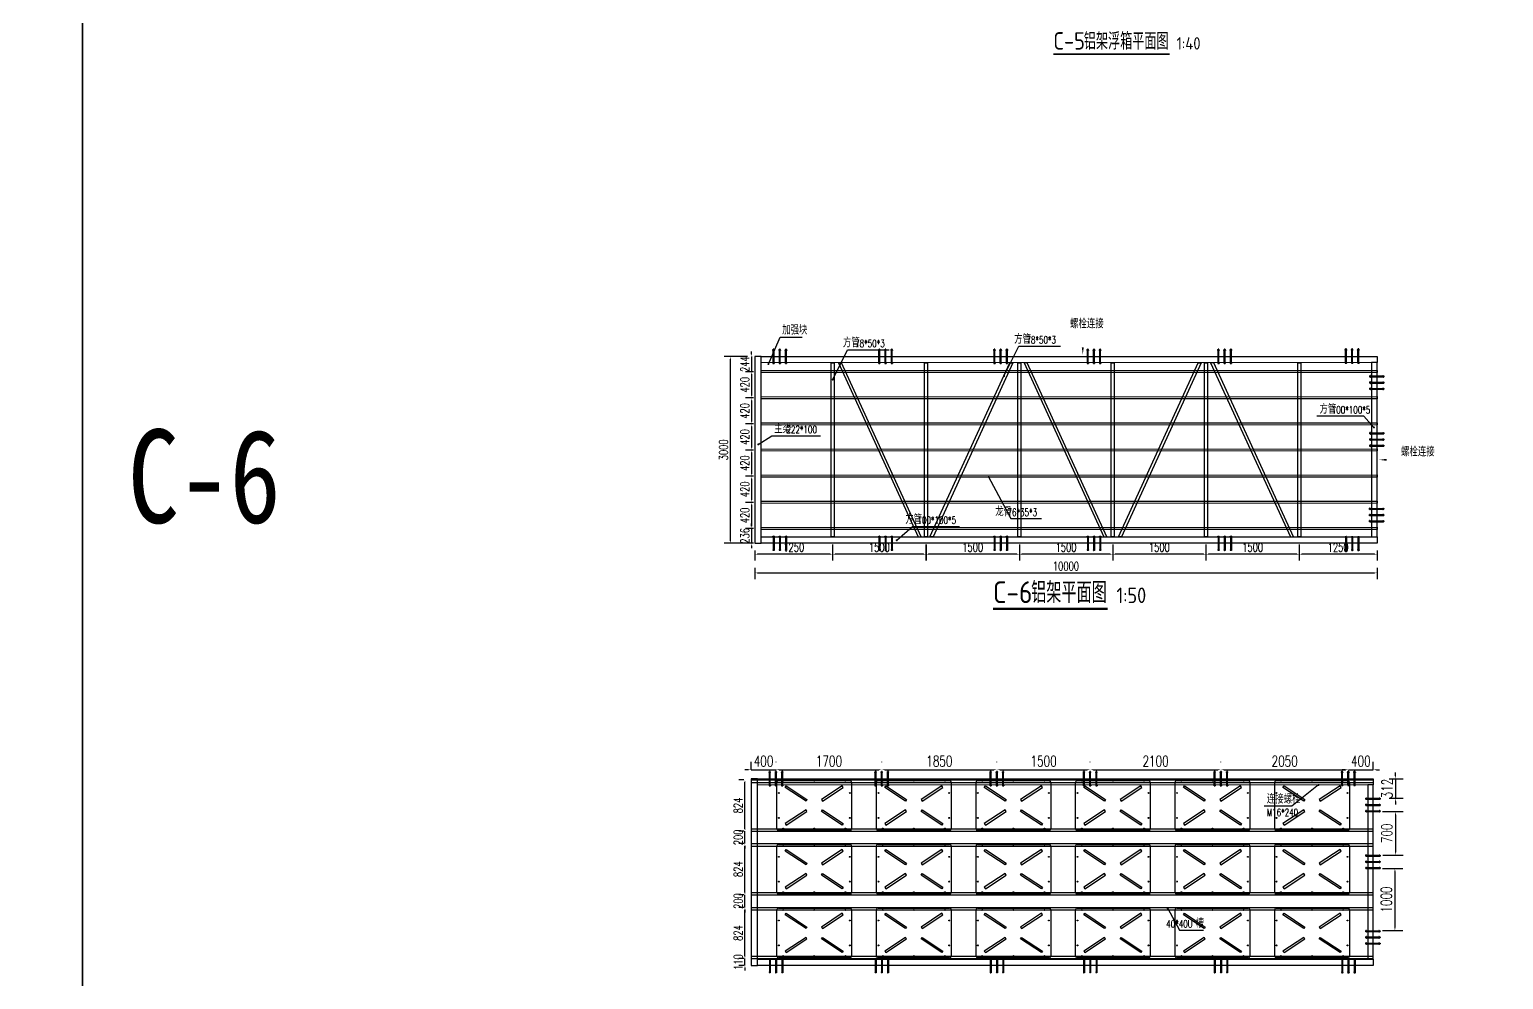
# Model space of a CAD drawing. Extents: x -89702 to 926017, y -610001 to -56924.
# Drawn here: x 23844 to 47535, y -521920 to -506649 of the extents above; entities that cross this region are included whole.
import ezdxf

# ---------------------------------------------------------------- set-up
doc = ezdxf.new("R2010")
doc.units = 0
doc.header["$LTSCALE"] = 10
doc.header["$MEASUREMENT"] = 0
for name, color, linetype in [('BJ02', 2, 'Continuous'), ('DIM_LEAD', 3, 'Continuous'), ('DIM_SYMB', 3, 'Continuous'), ('PUB_TEXT', 7, 'Continuous'), ('W-FLOAT_BOWL浮筒', 253, 'Continuous'), ('W-STEEL_FRAME钢架', 3, 'Continuous'), ('W-STEEL_KEEL钢龙骨', 5, 'Continuous'), ('浮箱U槽', 5, 'Continuous'), ('螺栓孔位', 2, 'Continuous'), ('铝合金', 7, 'Continuous')]:
    doc.layers.add(name, color=color, linetype=linetype)
doc.styles.add('_TCH_DIM', font='SIMPLEX', dxfattribs={"bigfont": 'GBCBIG'})
doc.styles.get("Standard").update_dxf_attribs({"font": 'gbenor.shx', "bigfont": 'gbcbig.shx'})
doc.styles.add('STANDARD_T3', font='simplex.shx', dxfattribs={"width": 0.7, "bigfont": 'gbcbig.shx'})
doc.styles.add('黑体', font='simhei.ttf', dxfattribs={"width": 0.8})
doc.dimstyles.new('W&&40', dxfattribs={"dimtxt": 140, "dimasz": 40, "dimexe": 100, "dimexo": 120, "dimgap": 40, "dimtad": 1, "dimdec": 0, "dimzin": 0, "dimdsep": 46, "dimtxsty": 'STANDARD_T3', "dimcen": 0.09, "dimclrd": 1, "dimclre": 1, "dimclrt": 7, "dimazin": 2, "dimtfac": 1, "dimtdec": 0, "dimtix": 1, "dimtmove": 2, "dimatfit": 3, "dimfxl": 0, "dimtolj": 1, "dimtzin": 0, "dimarcsym": 0})
doc.dimstyles.new('W&&50', dxfattribs={"dimtxt": 175, "dimasz": 50, "dimexe": 125, "dimexo": 150, "dimgap": 50, "dimtad": 1, "dimdec": 0, "dimzin": 0, "dimdsep": 46, "dimtxsty": 'STANDARD_T3', "dimcen": 0.09, "dimclrd": 1, "dimclre": 1, "dimclrt": 7, "dimazin": 2, "dimtfac": 1, "dimtdec": 0, "dimtix": 1, "dimtmove": 2, "dimatfit": 3, "dimfxl": 0, "dimtolj": 1, "dimtzin": 0, "dimarcsym": 0})

# ---------------------------------------------------------------- blocks, each defined once
blk = doc.blocks.new('*U1942')
at = {"layer": 'W-STEEL_KEEL钢龙骨', "color": 4}
blk.add_lwpolyline([(-16, -4900), (-19, 5000), (16, 5000), (19, -4900)], close=True, dxfattribs=at)
blk = doc.blocks.new('*U1943')
at = {"layer": 'W-STEEL_KEEL钢龙骨', "color": 0, "linetype": 'ByBlock', "lineweight": -2, "transparency": 16777216}
for p in [(0, 0), (420, 0), (840, 0), (1260, 0), (1680, 0), (2100, 0), (2520, 0)]:
    blk.add_blockref('*U1942', p, dxfattribs=at)
blk = doc.blocks.new('C-6')
at = {"layer": 'W-STEEL_FRAME钢架', "color": 1}
for points in [[(594890, 20801), (594890, 20851), (597687, 20851), (597687, 20801)], [(594887, 19452), (594887, 19402), (597687, 20685), (597687, 20735)], [(597687, 17971), (597687, 17921), (594887, 19202), (594887, 19252)], [(594890, 19302), (594890, 19352), (597687, 19352), (597687, 19302)], [(594890, 17803), (594890, 17853), (597687, 17853), (597687, 17803)], [(594887, 16453), (594887, 16403), (597687, 17686), (597687, 17736)], [(594890, 16303), (594890, 16353), (597687, 16353), (597687, 16303)], [(597687, 14940), (597687, 14890), (594887, 16172), (594887, 16222)], [(597687, 14702), (597687, 14752), (594887, 13471), (594887, 13421)], [(594890, 14803), (594890, 14853), (597687, 14853), (597687, 14803)], [(594887, 13302), (594887, 13352), (597687, 13352), (597687, 13302)]]:
    blk.add_lwpolyline(points, close=True, dxfattribs=at)
at = {"layer": '铝合金', "color": 2}
blk.add_lwpolyline([(594888, 12177), (594788, 12177), (594788, 22076), (594884, 22076), (594888, 12177)], dxfattribs=at)
for points in [[(594884, 22076), (594884, 21986), (597684, 21986), (597684, 22076)], [(597688, 12177), (597684, 22076), (597788, 22076), (597788, 12177)]]:
    blk.add_lwpolyline(points, close=True, dxfattribs=at)
at = {"layer": '铝合金', "color": 3}
blk.add_lwpolyline([(597788, 12077), (597788, 12177), (594788, 12177), (594788, 12077)], close=True, dxfattribs=at)
at = {"layer": 'W-STEEL_KEEL钢龙骨'}
blk.add_blockref('*U1943', (595030, 17077), dxfattribs=at)
blk = doc.blocks.new('$matou$00000145')
at = {"layer": 'W-FLOAT_BOWL浮筒'}
for p, q in [((-600, -375), (-600, 375)), ((-575, 400), (575, 400)), ((600, 375), (600, -375)), ((575, -400), (-575, -400))]:
    blk.add_line(p, q, dxfattribs=at)
at = {"layer": 'W-FLOAT_BOWL浮筒', "color": 3}
for p, q in [((-507, 370), (-493, 370)), ((-500, 377), (-500, 363)), ((-7, 370), (7, 370)), ((0, 377), (0, 363)), ((493, 370), (507, 370)), ((500, 377), (500, 363)), ((-577, 200), (-563, 200)), ((-570, 207), (-570, 193)), ((563, 200), (577, 200)), ((570, 207), (570, 193)), ((-577, -200), (-563, -200)), ((-570, -193), (-570, -207)), ((563, -200), (577, -200)), ((570, -193), (570, -207)), ((-507, -370), (-493, -370)), ((-500, -377), (-500, -363)), ((-7, -370), (7, -370)), ((0, -377), (0, -363)), ((493, -370), (507, -370)), ((500, -377), (500, -363))]:
    blk.add_line(p, q, dxfattribs=at)
at = {"layer": 'W-FLOAT_BOWL浮筒', "ltscale": 100}
for points in [[(-450, 316), (-117, 95), (-133, 70), (-467, 291)], [(450, 316), (117, 95), (133, 70), (467, 291)], [(-450, -316), (-117, -95), (-133, -70), (-467, -291)], [(450, -316), (117, -95), (133, -70), (467, -291)]]:
    blk.add_lwpolyline(points, close=True, dxfattribs=at)
at = {"layer": 'W-FLOAT_BOWL浮筒'}
for centre in [(-500, 370), (0, 370), (500, 370), (-570, 200), (570, 200), (-570, -200), (570, -200), (-500, -370), (0, -370), (500, -370)]:
    blk.add_circle(centre, 7, dxfattribs=at)
for centre, start, end in [((-575, 375), 90, 180), ((575, 375), 0, 90), ((-575, -375), 180, 270), ((575, -375), 270, 0)]:
    blk.add_arc(centre, 25, start, end, dxfattribs=at)
blk = doc.blocks.new('*U119')
at = {"layer": 'W-FLOAT_BOWL浮筒', "rotation": 270}
blk.add_blockref('$matou$00000145', (0, 0), dxfattribs=at)
blk = doc.blocks.new('*U120')
at = {"layer": 'W-FLOAT_BOWL浮筒', "color": 0, "linetype": 'ByBlock', "lineweight": -2, "transparency": 16777216}
for p in [(0, 8000), (1025, 8000), (2050, 8000), (0, 6400), (1025, 6400), (2050, 6400), (0, 4800), (1025, 4800), (2050, 4800), (0, 3200), (1025, 3200), (2050, 3200), (0, 1600), (1025, 1600), (2050, 1600), (0, 0), (1025, 0), (2050, 0)]:
    blk.add_blockref('*U119', p, dxfattribs=at)
blk = doc.blocks.new('*D335')
at = {"layer": 'Defpoints', "color": 0, "transparency": 16777216}
for p in [(35344, -521584), (35443, -521584), (35443, -521694)]:
    blk.add_point(p, dxfattribs=at)
at = {"layer": '浮箱U槽', "color": 1, "lineweight": -2, "transparency": 16777216}
for p, q in [((35323, -521584), (35244, -521584)), ((35344, -521544), (35344, -521504)), ((35344, -521694), (35344, -521584)), ((35323, -521694), (35244, -521694)), ((35344, -521734), (35344, -521774))]:
    blk.add_line(p, q, dxfattribs=at)
at = {"layer": '浮箱U槽', "color": 1, "transparency": 16777216}
for points in [[(35337, -521544), (35350, -521544), (35344, -521584)], [(35337, -521734), (35350, -521734), (35344, -521694)]]:
    blk.add_solid(points, dxfattribs=at)
at = {"layer": '浮箱U槽', "color": 7, "transparency": 16777216, "insert": (35234, -521639), "char_height": 140, "attachment_point": 5, "rotation": 90, "style": 'STANDARD_T3'}
blk.add_mtext('\\A1;110', dxfattribs=at)
blk = doc.blocks.new('*D336')
at = {"layer": 'Defpoints', "color": 0, "transparency": 16777216}
for p in [(35344, -520760), (35443, -520760), (35443, -521584)]:
    blk.add_point(p, dxfattribs=at)
at = {"layer": '浮箱U槽', "color": 1, "lineweight": -2, "transparency": 16777216}
for p, q in [((35323, -520760), (35244, -520760)), ((35344, -521544), (35344, -520800)), ((35323, -521584), (35244, -521584))]:
    blk.add_line(p, q, dxfattribs=at)
at = {"layer": '浮箱U槽', "color": 1, "transparency": 16777216}
for points in [[(35337, -520800), (35350, -520800), (35344, -520760)], [(35337, -521544), (35350, -521544), (35344, -521584)]]:
    blk.add_solid(points, dxfattribs=at)
at = {"layer": '浮箱U槽', "color": 7, "transparency": 16777216, "insert": (35234, -521172), "char_height": 140, "attachment_point": 5, "rotation": 90, "style": 'STANDARD_T3'}
blk.add_mtext('\\A1;824', dxfattribs=at)
blk = doc.blocks.new('*D337')
at = {"layer": 'Defpoints', "color": 0, "transparency": 16777216}
for p in [(35344, -520559), (35443, -520559), (35443, -520760)]:
    blk.add_point(p, dxfattribs=at)
at = {"layer": '浮箱U槽', "color": 1, "lineweight": -2, "transparency": 16777216}
for p, q in [((35344, -520519), (35344, -520479)), ((35323, -520559), (35244, -520559)), ((35344, -520760), (35344, -520559)), ((35323, -520760), (35244, -520760)), ((35344, -520800), (35344, -520840))]:
    blk.add_line(p, q, dxfattribs=at)
at = {"layer": '浮箱U槽', "color": 1, "transparency": 16777216}
for points in [[(35337, -520519), (35350, -520519), (35344, -520559)], [(35337, -520800), (35350, -520800), (35344, -520760)]]:
    blk.add_solid(points, dxfattribs=at)
at = {"layer": '浮箱U槽', "color": 7, "transparency": 16777216, "insert": (35234, -520659), "char_height": 140, "attachment_point": 5, "rotation": 90, "style": 'STANDARD_T3'}
blk.add_mtext('\\A1;200', dxfattribs=at)
blk = doc.blocks.new('*D338')
at = {"layer": 'Defpoints', "color": 0, "transparency": 16777216}
for p in [(35344, -519735), (35443, -519735), (35443, -520559)]:
    blk.add_point(p, dxfattribs=at)
at = {"layer": '浮箱U槽', "color": 1, "lineweight": -2, "transparency": 16777216}
for p, q in [((35323, -519735), (35244, -519735)), ((35344, -520519), (35344, -519775)), ((35323, -520559), (35244, -520559))]:
    blk.add_line(p, q, dxfattribs=at)
at = {"layer": '浮箱U槽', "color": 1, "transparency": 16777216}
for points in [[(35337, -519775), (35350, -519775), (35344, -519735)], [(35337, -520519), (35350, -520519), (35344, -520559)]]:
    blk.add_solid(points, dxfattribs=at)
at = {"layer": '浮箱U槽', "color": 7, "transparency": 16777216, "insert": (35234, -520147), "char_height": 140, "attachment_point": 5, "rotation": 90, "style": 'STANDARD_T3'}
blk.add_mtext('\\A1;824', dxfattribs=at)
blk = doc.blocks.new('*D339')
at = {"layer": 'Defpoints', "color": 0, "transparency": 16777216}
for p in [(35344, -519535), (35443, -519535), (35443, -519735)]:
    blk.add_point(p, dxfattribs=at)
at = {"layer": '浮箱U槽', "color": 1, "lineweight": -2, "transparency": 16777216}
for p, q in [((35323, -519535), (35244, -519535)), ((35344, -519495), (35344, -519455)), ((35344, -519735), (35344, -519535)), ((35323, -519735), (35244, -519735)), ((35344, -519775), (35344, -519815))]:
    blk.add_line(p, q, dxfattribs=at)
at = {"layer": '浮箱U槽', "color": 1, "transparency": 16777216}
for points in [[(35337, -519495), (35350, -519495), (35344, -519535)], [(35337, -519775), (35350, -519775), (35344, -519735)]]:
    blk.add_solid(points, dxfattribs=at)
at = {"layer": '浮箱U槽', "color": 7, "transparency": 16777216, "insert": (35234, -519635), "char_height": 140, "attachment_point": 5, "rotation": 90, "style": 'STANDARD_T3'}
blk.add_mtext('\\A1;200', dxfattribs=at)
blk = doc.blocks.new('*D340')
at = {"layer": 'Defpoints', "color": 0, "transparency": 16777216}
for p in [(35344, -518710), (35443, -518710), (35443, -519535)]:
    blk.add_point(p, dxfattribs=at)
at = {"layer": '浮箱U槽', "color": 1, "lineweight": -2, "transparency": 16777216}
for p, q in [((35323, -518710), (35244, -518710)), ((35344, -519495), (35344, -518750)), ((35323, -519535), (35244, -519535))]:
    blk.add_line(p, q, dxfattribs=at)
at = {"layer": '浮箱U槽', "color": 1, "transparency": 16777216}
for points in [[(35337, -518750), (35350, -518750), (35344, -518710)], [(35337, -519495), (35350, -519495), (35344, -519535)]]:
    blk.add_solid(points, dxfattribs=at)
at = {"layer": '浮箱U槽', "color": 7, "transparency": 16777216, "insert": (35234, -519123), "char_height": 140, "attachment_point": 5, "rotation": 90, "style": 'STANDARD_T3'}
blk.add_mtext('\\A1;824', dxfattribs=at)
blk = doc.blocks.new('*D342')
at = {"layer": 'Defpoints', "color": 0, "transparency": 16777216}
for p in [(35503, -511906), (35450, -512150), (35603, -512150)]:
    blk.add_point(p, dxfattribs=at)
at = {"layer": '浮箱U槽', "color": 1, "lineweight": -2, "transparency": 16777216}
for p, q in [((35383, -511906), (35350, -511906)), ((35450, -511866), (35450, -511826)), ((35450, -511906), (35450, -512150)), ((35483, -512150), (35350, -512150)), ((35450, -512190), (35450, -512230))]:
    blk.add_line(p, q, dxfattribs=at)
at = {"layer": '浮箱U槽', "color": 1, "transparency": 16777216}
for points in [[(35443, -511866), (35456, -511866), (35450, -511906)], [(35443, -512190), (35456, -512190), (35450, -512150)]]:
    blk.add_solid(points, dxfattribs=at)
at = {"layer": '浮箱U槽', "color": 7, "transparency": 16777216, "insert": (35340, -512028), "char_height": 140, "attachment_point": 5, "rotation": 90, "style": 'STANDARD_T3'}
blk.add_mtext('\\A1;244', dxfattribs=at)
blk = doc.blocks.new('*D343')
at = {"layer": 'Defpoints', "color": 0, "transparency": 16777216}
for p in [(35603, -512150), (35450, -512570), (35603, -512570)]:
    blk.add_point(p, dxfattribs=at)
at = {"layer": '浮箱U槽', "color": 1, "lineweight": -2, "transparency": 16777216}
for p, q in [((35483, -512150), (35350, -512150)), ((35450, -512190), (35450, -512530)), ((35483, -512570), (35350, -512570))]:
    blk.add_line(p, q, dxfattribs=at)
at = {"layer": '浮箱U槽', "color": 1, "transparency": 16777216}
for points in [[(35443, -512190), (35456, -512190), (35450, -512150)], [(35443, -512530), (35456, -512530), (35450, -512570)]]:
    blk.add_solid(points, dxfattribs=at)
at = {"layer": '浮箱U槽', "color": 7, "transparency": 16777216, "insert": (35340, -512360), "char_height": 140, "attachment_point": 5, "rotation": 90, "style": 'STANDARD_T3'}
blk.add_mtext('\\A1;420', dxfattribs=at)
blk = doc.blocks.new('*D344')
at = {"layer": 'Defpoints', "color": 0, "transparency": 16777216}
for p in [(35603, -512570), (35450, -512990), (35603, -512990)]:
    blk.add_point(p, dxfattribs=at)
at = {"layer": '浮箱U槽', "color": 1, "lineweight": -2, "transparency": 16777216}
for p, q in [((35483, -512570), (35350, -512570)), ((35450, -512610), (35450, -512950)), ((35483, -512990), (35350, -512990))]:
    blk.add_line(p, q, dxfattribs=at)
at = {"layer": '浮箱U槽', "color": 1, "transparency": 16777216}
for points in [[(35443, -512610), (35456, -512610), (35450, -512570)], [(35443, -512950), (35456, -512950), (35450, -512990)]]:
    blk.add_solid(points, dxfattribs=at)
at = {"layer": '浮箱U槽', "color": 7, "transparency": 16777216, "insert": (35340, -512780), "char_height": 140, "attachment_point": 5, "rotation": 90, "style": 'STANDARD_T3'}
blk.add_mtext('\\A1;420', dxfattribs=at)
blk = doc.blocks.new('*D345')
at = {"layer": 'Defpoints', "color": 0, "transparency": 16777216}
for p in [(35603, -512990), (35450, -513410), (35603, -513410)]:
    blk.add_point(p, dxfattribs=at)
at = {"layer": '浮箱U槽', "color": 1, "lineweight": -2, "transparency": 16777216}
for p, q in [((35483, -512990), (35350, -512990)), ((35450, -513030), (35450, -513370)), ((35483, -513410), (35350, -513410))]:
    blk.add_line(p, q, dxfattribs=at)
at = {"layer": '浮箱U槽', "color": 1, "transparency": 16777216}
for points in [[(35443, -513030), (35456, -513030), (35450, -512990)], [(35443, -513370), (35456, -513370), (35450, -513410)]]:
    blk.add_solid(points, dxfattribs=at)
at = {"layer": '浮箱U槽', "color": 7, "transparency": 16777216, "insert": (35340, -513200), "char_height": 140, "attachment_point": 5, "rotation": 90, "style": 'STANDARD_T3'}
blk.add_mtext('\\A1;420', dxfattribs=at)
blk = doc.blocks.new('*D346')
at = {"layer": 'Defpoints', "color": 0, "transparency": 16777216}
for p in [(35603, -513410), (35450, -513830), (35603, -513830)]:
    blk.add_point(p, dxfattribs=at)
at = {"layer": '浮箱U槽', "color": 1, "lineweight": -2, "transparency": 16777216}
for p, q in [((35483, -513410), (35350, -513410)), ((35450, -513450), (35450, -513790)), ((35483, -513830), (35350, -513830))]:
    blk.add_line(p, q, dxfattribs=at)
at = {"layer": '浮箱U槽', "color": 1, "transparency": 16777216}
for points in [[(35443, -513450), (35456, -513450), (35450, -513410)], [(35443, -513790), (35456, -513790), (35450, -513830)]]:
    blk.add_solid(points, dxfattribs=at)
at = {"layer": '浮箱U槽', "color": 7, "transparency": 16777216, "insert": (35340, -513620), "char_height": 140, "attachment_point": 5, "rotation": 90, "style": 'STANDARD_T3'}
blk.add_mtext('\\A1;420', dxfattribs=at)
blk = doc.blocks.new('*D347')
at = {"layer": 'Defpoints', "color": 0, "transparency": 16777216}
for p in [(35603, -513830), (35450, -514250), (35603, -514250)]:
    blk.add_point(p, dxfattribs=at)
at = {"layer": '浮箱U槽', "color": 1, "lineweight": -2, "transparency": 16777216}
for p, q in [((35483, -513830), (35350, -513830)), ((35450, -513870), (35450, -514210)), ((35483, -514250), (35350, -514250))]:
    blk.add_line(p, q, dxfattribs=at)
at = {"layer": '浮箱U槽', "color": 1, "transparency": 16777216}
for points in [[(35443, -513870), (35456, -513870), (35450, -513830)], [(35443, -514210), (35456, -514210), (35450, -514250)]]:
    blk.add_solid(points, dxfattribs=at)
at = {"layer": '浮箱U槽', "color": 7, "transparency": 16777216, "insert": (35340, -514040), "char_height": 140, "attachment_point": 5, "rotation": 90, "style": 'STANDARD_T3'}
blk.add_mtext('\\A1;420', dxfattribs=at)
blk = doc.blocks.new('*D348')
at = {"layer": 'Defpoints', "color": 0, "transparency": 16777216}
for p in [(35603, -514250), (35450, -514670), (35603, -514670)]:
    blk.add_point(p, dxfattribs=at)
at = {"layer": '浮箱U槽', "color": 1, "lineweight": -2, "transparency": 16777216}
for p, q in [((35483, -514250), (35350, -514250)), ((35450, -514290), (35450, -514630)), ((35483, -514670), (35350, -514670))]:
    blk.add_line(p, q, dxfattribs=at)
at = {"layer": '浮箱U槽', "color": 1, "transparency": 16777216}
for points in [[(35443, -514290), (35456, -514290), (35450, -514250)], [(35443, -514630), (35456, -514630), (35450, -514670)]]:
    blk.add_solid(points, dxfattribs=at)
at = {"layer": '浮箱U槽', "color": 7, "transparency": 16777216, "insert": (35340, -514460), "char_height": 140, "attachment_point": 5, "rotation": 90, "style": 'STANDARD_T3'}
blk.add_mtext('\\A1;420', dxfattribs=at)
blk = doc.blocks.new('*D349')
at = {"layer": 'Defpoints', "color": 0, "transparency": 16777216}
for p in [(35603, -514670), (35450, -514906), (35603, -514906)]:
    blk.add_point(p, dxfattribs=at)
at = {"layer": '浮箱U槽', "color": 1, "lineweight": -2, "transparency": 16777216}
for p, q in [((35483, -514670), (35350, -514670)), ((35450, -514630), (35450, -514590)), ((35450, -514670), (35450, -514906)), ((35483, -514906), (35350, -514906)), ((35450, -514946), (35450, -514986))]:
    blk.add_line(p, q, dxfattribs=at)
at = {"layer": '浮箱U槽', "color": 1, "transparency": 16777216}
for points in [[(35443, -514630), (35456, -514630), (35450, -514670)], [(35443, -514946), (35456, -514946), (35450, -514906)]]:
    blk.add_solid(points, dxfattribs=at)
at = {"layer": '浮箱U槽', "color": 7, "transparency": 16777216, "insert": (35340, -514788), "char_height": 140, "attachment_point": 5, "rotation": 90, "style": 'STANDARD_T3'}
blk.add_mtext('\\A1;236', dxfattribs=at)
blk = doc.blocks.new('*D350')
at = {"layer": 'Defpoints', "color": 0, "transparency": 16777216}
for p in [(44252, -514806), (45503, -514906), (44252, -515083)]:
    blk.add_point(p, dxfattribs=at)
at = {"layer": '浮箱U槽', "color": 1, "lineweight": -2, "transparency": 16777216}
for p, q in [((44252, -514926), (44252, -515183)), ((45503, -515026), (45503, -515183)), ((45463, -515083), (44292, -515083))]:
    blk.add_line(p, q, dxfattribs=at)
at = {"layer": '浮箱U槽', "color": 1, "transparency": 16777216}
for points in [[(44292, -515076), (44292, -515090), (44252, -515083)], [(45463, -515076), (45463, -515090), (45503, -515083)]]:
    blk.add_solid(points, dxfattribs=at)
at = {"layer": '浮箱U槽', "color": 7, "transparency": 16777216, "insert": (44877, -514973), "char_height": 140, "attachment_point": 5, "style": 'STANDARD_T3'}
blk.add_mtext('\\A1;1250', dxfattribs=at)
blk = doc.blocks.new('*D351')
at = {"layer": 'Defpoints', "color": 0, "transparency": 16777216}
for p in [(42753, -514806), (44253, -514806), (42753, -515083)]:
    blk.add_point(p, dxfattribs=at)
at = {"layer": '浮箱U槽', "color": 1, "lineweight": -2, "transparency": 16777216}
for p, q in [((42753, -514926), (42753, -515183)), ((44253, -514926), (44253, -515183)), ((44213, -515083), (42793, -515083))]:
    blk.add_line(p, q, dxfattribs=at)
at = {"layer": '浮箱U槽', "color": 1, "transparency": 16777216}
for points in [[(42793, -515076), (42793, -515090), (42753, -515083)], [(44213, -515076), (44213, -515090), (44253, -515083)]]:
    blk.add_solid(points, dxfattribs=at)
at = {"layer": '浮箱U槽', "color": 7, "transparency": 16777216, "insert": (43503, -514973), "char_height": 140, "attachment_point": 5, "style": 'STANDARD_T3'}
blk.add_mtext('\\A1;1500', dxfattribs=at)
blk = doc.blocks.new('*D352')
at = {"layer": 'Defpoints', "color": 0, "transparency": 16777216}
for p in [(41254, -514806), (42753, -514806), (41254, -515083)]:
    blk.add_point(p, dxfattribs=at)
at = {"layer": '浮箱U槽', "color": 1, "lineweight": -2, "transparency": 16777216}
for p, q in [((41254, -514926), (41254, -515183)), ((42753, -514926), (42753, -515183)), ((42713, -515083), (41294, -515083))]:
    blk.add_line(p, q, dxfattribs=at)
at = {"layer": '浮箱U槽', "color": 1, "transparency": 16777216}
for points in [[(41294, -515076), (41294, -515090), (41254, -515083)], [(42713, -515076), (42713, -515090), (42753, -515083)]]:
    blk.add_solid(points, dxfattribs=at)
at = {"layer": '浮箱U槽', "color": 7, "transparency": 16777216, "insert": (42003, -514973), "char_height": 140, "attachment_point": 5, "style": 'STANDARD_T3'}
blk.add_mtext('\\A1;1500', dxfattribs=at)
blk = doc.blocks.new('*D353')
at = {"layer": 'Defpoints', "color": 0, "transparency": 16777216}
for p in [(39754, -514806), (41254, -514806), (39754, -515083)]:
    blk.add_point(p, dxfattribs=at)
at = {"layer": '浮箱U槽', "color": 1, "lineweight": -2, "transparency": 16777216}
for p, q in [((39754, -514926), (39754, -515183)), ((41254, -514926), (41254, -515183)), ((41214, -515083), (39794, -515083))]:
    blk.add_line(p, q, dxfattribs=at)
at = {"layer": '浮箱U槽', "color": 1, "transparency": 16777216}
for points in [[(39794, -515076), (39794, -515090), (39754, -515083)], [(41214, -515076), (41214, -515090), (41254, -515083)]]:
    blk.add_solid(points, dxfattribs=at)
at = {"layer": '浮箱U槽', "color": 7, "transparency": 16777216, "insert": (40504, -514973), "char_height": 140, "attachment_point": 5, "style": 'STANDARD_T3'}
blk.add_mtext('\\A1;1500', dxfattribs=at)
blk = doc.blocks.new('*D354')
at = {"layer": 'Defpoints', "color": 0, "transparency": 16777216}
for p in [(38254, -514806), (39754, -514806), (38254, -515083)]:
    blk.add_point(p, dxfattribs=at)
at = {"layer": '浮箱U槽', "color": 1, "lineweight": -2, "transparency": 16777216}
for p, q in [((38254, -514926), (38254, -515183)), ((39754, -514926), (39754, -515183)), ((39714, -515083), (38294, -515083))]:
    blk.add_line(p, q, dxfattribs=at)
at = {"layer": '浮箱U槽', "color": 1, "transparency": 16777216}
for points in [[(38294, -515076), (38294, -515090), (38254, -515083)], [(39714, -515076), (39714, -515090), (39754, -515083)]]:
    blk.add_solid(points, dxfattribs=at)
at = {"layer": '浮箱U槽', "color": 7, "transparency": 16777216, "insert": (39004, -514973), "char_height": 140, "attachment_point": 5, "style": 'STANDARD_T3'}
blk.add_mtext('\\A1;1500', dxfattribs=at)
blk = doc.blocks.new('*D355')
at = {"layer": 'Defpoints', "color": 0, "transparency": 16777216}
for p in [(36753, -514806), (38253, -514806), (36753, -515083)]:
    blk.add_point(p, dxfattribs=at)
at = {"layer": '浮箱U槽', "color": 1, "lineweight": -2, "transparency": 16777216}
for p, q in [((36753, -514926), (36753, -515183)), ((38253, -514926), (38253, -515183)), ((38213, -515083), (36793, -515083))]:
    blk.add_line(p, q, dxfattribs=at)
at = {"layer": '浮箱U槽', "color": 1, "transparency": 16777216}
for points in [[(36793, -515076), (36793, -515090), (36753, -515083)], [(38213, -515076), (38213, -515090), (38253, -515083)]]:
    blk.add_solid(points, dxfattribs=at)
at = {"layer": '浮箱U槽', "color": 7, "transparency": 16777216, "insert": (37503, -514973), "char_height": 140, "attachment_point": 5, "style": 'STANDARD_T3'}
blk.add_mtext('\\A1;1500', dxfattribs=at)
blk = doc.blocks.new('*D356')
at = {"layer": 'Defpoints', "color": 0, "transparency": 16777216}
for p in [(35503, -514906), (36753, -514806), (35503, -515083)]:
    blk.add_point(p, dxfattribs=at)
at = {"layer": '浮箱U槽', "color": 1, "lineweight": -2, "transparency": 16777216}
for p, q in [((35503, -515026), (35503, -515183)), ((36753, -514926), (36753, -515183)), ((36713, -515083), (35543, -515083))]:
    blk.add_line(p, q, dxfattribs=at)
at = {"layer": '浮箱U槽', "color": 1, "transparency": 16777216}
for points in [[(35543, -515076), (35543, -515090), (35503, -515083)], [(36713, -515076), (36713, -515090), (36753, -515083)]]:
    blk.add_solid(points, dxfattribs=at)
at = {"layer": '浮箱U槽', "color": 7, "transparency": 16777216, "insert": (36128, -514973), "char_height": 140, "attachment_point": 5, "style": 'STANDARD_T3'}
blk.add_mtext('\\A1;1250', dxfattribs=at)
blk = doc.blocks.new('*D357')
at = {"layer": 'Defpoints', "color": 0, "transparency": 16777216}
for p in [(35503, -515183), (45503, -515183), (45503, -515384)]:
    blk.add_point(p, dxfattribs=at)
at = {"layer": '浮箱U槽', "color": 1, "lineweight": -2, "transparency": 16777216}
for p, q in [((35503, -515303), (35503, -515484)), ((35543, -515384), (45463, -515384)), ((45503, -515303), (45503, -515484))]:
    blk.add_line(p, q, dxfattribs=at)
at = {"layer": '浮箱U槽', "color": 1, "transparency": 16777216}
for points in [[(35543, -515377), (35543, -515390), (35503, -515384)], [(45463, -515377), (45463, -515390), (45503, -515384)]]:
    blk.add_solid(points, dxfattribs=at)
at = {"layer": '浮箱U槽', "color": 7, "transparency": 16777216, "insert": (40503, -515274), "char_height": 140, "attachment_point": 5, "style": 'STANDARD_T3'}
blk.add_mtext('\\A1;10000', dxfattribs=at)
blk = doc.blocks.new('*D2447')
at = {"layer": 'Defpoints', "color": 0, "transparency": 16777216}
for p in [(35503, -511906), (35108, -514906), (35503, -514906)]:
    blk.add_point(p, dxfattribs=at)
at = {"layer": '浮箱U槽', "color": 1, "lineweight": -2, "transparency": 16777216}
for p, q in [((35383, -511906), (35008, -511906)), ((35108, -511946), (35108, -514866)), ((35383, -514906), (35008, -514906))]:
    blk.add_line(p, q, dxfattribs=at)
at = {"layer": '浮箱U槽', "color": 1, "transparency": 16777216}
for points in [[(35101, -511946), (35115, -511946), (35108, -511906)], [(35101, -514866), (35115, -514866), (35108, -514906)]]:
    blk.add_solid(points, dxfattribs=at)
at = {"layer": '浮箱U槽', "color": 7, "transparency": 16777216, "insert": (34998, -513406), "char_height": 140, "attachment_point": 5, "rotation": 90, "style": 'STANDARD_T3'}
blk.add_mtext('\\A1;3000', dxfattribs=at)
blk = doc.blocks.new('1')
at = {"lineweight": -3}
for p, q in [((-1521938, 1214338), (-1521935, 1214338)), ((-1521938, 1214336), (-1521931, 1214336)), ((-1521938, 1214336), (-1521914, 1214336)), ((-1521936, 1214341), (-1521936, 1214346)), ((-1521936, 1214346), (-1521916, 1214346)), ((-1521935, 1214341), (-1521936, 1214341)), ((-1521934, 1214347), (-1521932, 1214347)), ((-1521933, 1214352), (-1521931, 1214355)), ((-1521933, 1214136), (-1521933, 1214352)), ((-1521919, 1214352), (-1521933, 1214352)), ((-1521932, 1214347), (-1521919, 1214347)), ((-1521932, 1214346), (-1521932, 1214341)), ((-1521921, 1214355), (-1521931, 1214355)), ((-1521919, 1214352), (-1521921, 1214355)), ((-1521919, 1214347), (-1521921, 1214347)), ((-1521921, 1214346), (-1521921, 1214341)), ((-1521919, 1214136), (-1521919, 1214352)), ((-1521917, 1214341), (-1521916, 1214341)), ((-1521914, 1214338), (-1521917, 1214338)), ((-1521916, 1214341), (-1521916, 1214346)), ((-1521938, 1214136), (-1521931, 1214136)), ((-1521938, 1214136), (-1521914, 1214136)), ((-1521938, 1214134), (-1521935, 1214134)), ((-1521935, 1214131), (-1521936, 1214131)), ((-1521936, 1214131), (-1521936, 1214126)), ((-1521936, 1214126), (-1521916, 1214126)), ((-1521934, 1214125), (-1521932, 1214125)), ((-1521932, 1214126), (-1521932, 1214131)), ((-1521932, 1214125), (-1521919, 1214125)), ((-1521921, 1214126), (-1521921, 1214131)), ((-1521919, 1214125), (-1521921, 1214125)), ((-1521914, 1214134), (-1521917, 1214134)), ((-1521917, 1214131), (-1521916, 1214131)), ((-1521916, 1214131), (-1521916, 1214126))]:
    blk.add_line(p, q, dxfattribs=at)
at = {"color": 1}
for p, q in [((-1521936, 1214346), (-1521934, 1214347)), ((-1521919, 1214347), (-1521916, 1214346))]:
    blk.add_line(p, q, dxfattribs=at)
at = {"color": 6, "lineweight": -3}
for p, q in [((-1521931, 1214136), (-1521931, 1214355)), ((-1521921, 1214136), (-1521921, 1214355))]:
    blk.add_line(p, q, dxfattribs=at)
at = {"lineweight": -3}
for points in [[(-1521933, 1214336), (-1521938, 1214336), (-1521938, 1214338), (-1521914, 1214338), (-1521914, 1214336), (-1521919, 1214336)], [(-1521935, 1214338), (-1521935, 1214341), (-1521917, 1214341), (-1521917, 1214338)], [(-1521933, 1214136), (-1521938, 1214136), (-1521938, 1214134), (-1521914, 1214134), (-1521914, 1214136), (-1521919, 1214136)], [(-1521935, 1214134), (-1521935, 1214131), (-1521917, 1214131), (-1521917, 1214134)]]:
    blk.add_lwpolyline(points, dxfattribs=at)
for centre, radius, start, end in [((-1521934, 1214129), 3.22, 223.6028, 316.3972), ((-1521926, 1214140), 14.7, 248.7607, 291.2393), ((-1521919, 1214129), 3.22, 223.6028, 316.3972)]:
    blk.add_arc(centre, radius, start, end, dxfattribs=at)
blk = doc.blocks.new('螺栓孔位')
at = {"layer": '螺栓孔位', "color": 1, "rotation": 270}
for p in [(-1214244, -1521833), (-1214244, -1521933), (-1214244, -1522033)]:
    blk.add_blockref('1', p, dxfattribs=at)
blk = doc.blocks.new('*D1499')
at = {"layer": 'BJ02', "color": 1, "lineweight": -2, "transparency": 16777216}
for p, q in [((45700, -518694), (45925, -518694)), ((45800, -518644), (45800, -518594)), ((45800, -518694), (45800, -519006)), ((45700, -519006), (45925, -519006)), ((45800, -519056), (45800, -519106))]:
    blk.add_line(p, q, dxfattribs=at)
at = {"layer": 'BJ02', "color": 1, "transparency": 16777216}
for points in [[(45792, -518644), (45809, -518644), (45800, -518694)], [(45792, -519056), (45809, -519056), (45800, -519006)]]:
    blk.add_solid(points, dxfattribs=at)
at = {"layer": 'Defpoints', "color": 0, "transparency": 16777216}
for p in [(45442, -518694), (45442, -519006), (45800, -519006)]:
    blk.add_point(p, dxfattribs=at)
at = {"layer": 'BJ02', "color": 7, "transparency": 16777216, "insert": (45663, -518850), "char_height": 175, "attachment_point": 5, "rotation": 90, "style": 'STANDARD_T3'}
blk.add_mtext('\\A1;312', dxfattribs=at)
blk = doc.blocks.new('*D1500')
at = {"layer": 'BJ02', "color": 1, "lineweight": -2, "transparency": 16777216}
for p, q in [((45592, -519220), (45923, -519220)), ((45798, -519270), (45798, -519870)), ((45593, -519920), (45923, -519920))]:
    blk.add_line(p, q, dxfattribs=at)
at = {"layer": 'BJ02', "color": 1, "transparency": 16777216}
for points in [[(45789, -519270), (45806, -519270), (45798, -519220)], [(45789, -519870), (45806, -519870), (45798, -519920)]]:
    blk.add_solid(points, dxfattribs=at)
at = {"layer": 'Defpoints', "color": 0, "transparency": 16777216}
for p in [(45442, -519220), (45443, -519920), (45798, -519920)]:
    blk.add_point(p, dxfattribs=at)
at = {"layer": 'BJ02', "color": 7, "transparency": 16777216, "insert": (45660, -519570), "char_height": 175, "attachment_point": 5, "rotation": 90, "style": 'STANDARD_T3'}
blk.add_mtext('\\A1;700', dxfattribs=at)
blk = doc.blocks.new('*D1501')
at = {"layer": 'BJ02', "color": 1, "lineweight": -2, "transparency": 16777216}
for p, q in [((45592, -520134), (45915, -520134)), ((45790, -520184), (45790, -521084)), ((45592, -521134), (45915, -521134))]:
    blk.add_line(p, q, dxfattribs=at)
at = {"layer": 'BJ02', "color": 1, "transparency": 16777216}
for points in [[(45781, -520184), (45798, -520184), (45790, -520134)], [(45781, -521084), (45798, -521084), (45790, -521134)]]:
    blk.add_solid(points, dxfattribs=at)
at = {"layer": 'Defpoints', "color": 0, "transparency": 16777216}
for p in [(45442, -520134), (45442, -521134), (45790, -521134)]:
    blk.add_point(p, dxfattribs=at)
at = {"layer": 'BJ02', "color": 7, "transparency": 16777216, "insert": (45652, -520634), "char_height": 175, "attachment_point": 5, "rotation": 90, "style": 'STANDARD_T3'}
blk.add_mtext('\\A1;1000', dxfattribs=at)
blk = doc.blocks.new('*D1555')
at = {"color": 1, "lineweight": -2, "transparency": 16777216}
for p, q in [((35393, -518548), (35343, -518548)), ((35443, -518544), (35443, -518423)), ((35443, -518548), (35843, -518548)), ((35843, -518426), (35843, -518423)), ((35893, -518548), (35943, -518548))]:
    blk.add_line(p, q, dxfattribs=at)
at = {"color": 1, "transparency": 16777216}
for points in [[(35393, -518540), (35393, -518556), (35443, -518548)], [(35893, -518540), (35893, -518556), (35843, -518548)]]:
    blk.add_solid(points, dxfattribs=at)
at = {"layer": 'Defpoints', "color": 0, "transparency": 16777216}
for p in [(35843, -518548), (35843, -518576), (35443, -518694)]:
    blk.add_point(p, dxfattribs=at)
at = {"color": 7, "transparency": 16777216, "insert": (35643, -518410), "char_height": 175, "attachment_point": 5, "style": 'STANDARD_T3'}
blk.add_mtext('\\A1;400', dxfattribs=at)
blk = doc.blocks.new('*D1556')
at = {"color": 1, "lineweight": -2, "transparency": 16777216}
for p, q in [((35843, -518426), (35843, -518423)), ((35893, -518548), (37493, -518548)), ((37543, -518426), (37543, -518423))]:
    blk.add_line(p, q, dxfattribs=at)
at = {"color": 1, "transparency": 16777216}
for points in [[(35893, -518540), (35893, -518556), (35843, -518548)], [(37493, -518540), (37493, -518556), (37543, -518548)]]:
    blk.add_solid(points, dxfattribs=at)
at = {"layer": 'Defpoints', "color": 0, "transparency": 16777216}
for p in [(35843, -518576), (37543, -518548), (37543, -518576)]:
    blk.add_point(p, dxfattribs=at)
at = {"color": 7, "transparency": 16777216, "insert": (36693, -518410), "char_height": 175, "attachment_point": 5, "style": 'STANDARD_T3'}
blk.add_mtext('\\A1;1700', dxfattribs=at)
blk = doc.blocks.new('*D1557')
at = {"color": 1, "lineweight": -2, "transparency": 16777216}
for p, q in [((37543, -518426), (37543, -518423)), ((37593, -518548), (39343, -518548)), ((39393, -518426), (39393, -518423))]:
    blk.add_line(p, q, dxfattribs=at)
at = {"color": 1, "transparency": 16777216}
for points in [[(37593, -518540), (37593, -518556), (37543, -518548)], [(39343, -518540), (39343, -518556), (39393, -518548)]]:
    blk.add_solid(points, dxfattribs=at)
at = {"layer": 'Defpoints', "color": 0, "transparency": 16777216}
for p in [(37543, -518576), (39393, -518548), (39393, -518576)]:
    blk.add_point(p, dxfattribs=at)
at = {"color": 7, "transparency": 16777216, "insert": (38468, -518410), "char_height": 175, "attachment_point": 5, "style": 'STANDARD_T3'}
blk.add_mtext('\\A1;1850', dxfattribs=at)
blk = doc.blocks.new('*D1558')
at = {"color": 1, "lineweight": -2, "transparency": 16777216}
for p, q in [((39393, -518426), (39393, -518423)), ((39443, -518548), (40843, -518548)), ((40893, -518426), (40893, -518423))]:
    blk.add_line(p, q, dxfattribs=at)
at = {"color": 1, "transparency": 16777216}
for points in [[(39443, -518540), (39443, -518556), (39393, -518548)], [(40843, -518540), (40843, -518556), (40893, -518548)]]:
    blk.add_solid(points, dxfattribs=at)
at = {"layer": 'Defpoints', "color": 0, "transparency": 16777216}
for p in [(39393, -518576), (40893, -518548), (40893, -518576)]:
    blk.add_point(p, dxfattribs=at)
at = {"color": 7, "transparency": 16777216, "insert": (40143, -518410), "char_height": 175, "attachment_point": 5, "style": 'STANDARD_T3'}
blk.add_mtext('\\A1;1500', dxfattribs=at)
blk = doc.blocks.new('*D1559')
at = {"color": 1, "lineweight": -2, "transparency": 16777216}
for p, q in [((40893, -518426), (40893, -518423)), ((40943, -518548), (42943, -518548)), ((42993, -518426), (42993, -518423))]:
    blk.add_line(p, q, dxfattribs=at)
at = {"color": 1, "transparency": 16777216}
for points in [[(40943, -518540), (40943, -518556), (40893, -518548)], [(42943, -518540), (42943, -518556), (42993, -518548)]]:
    blk.add_solid(points, dxfattribs=at)
at = {"layer": 'Defpoints', "color": 0, "transparency": 16777216}
for p in [(40893, -518576), (42993, -518548), (42993, -518576)]:
    blk.add_point(p, dxfattribs=at)
at = {"color": 7, "transparency": 16777216, "insert": (41943, -518410), "char_height": 175, "attachment_point": 5, "style": 'STANDARD_T3'}
blk.add_mtext('\\A1;2100', dxfattribs=at)
blk = doc.blocks.new('*D1560')
at = {"color": 1, "lineweight": -2, "transparency": 16777216}
for p, q in [((42993, -518426), (42993, -518423)), ((43043, -518548), (44993, -518548)), ((45043, -518422), (45043, -518423))]:
    blk.add_line(p, q, dxfattribs=at)
at = {"color": 1, "transparency": 16777216}
for points in [[(43043, -518540), (43043, -518556), (42993, -518548)], [(44993, -518540), (44993, -518556), (45043, -518548)]]:
    blk.add_solid(points, dxfattribs=at)
at = {"layer": 'Defpoints', "color": 0, "transparency": 16777216}
for p in [(42993, -518576), (45043, -518548), (45043, -518572)]:
    blk.add_point(p, dxfattribs=at)
at = {"color": 7, "transparency": 16777216, "insert": (44018, -518410), "char_height": 175, "attachment_point": 5, "style": 'STANDARD_T3'}
blk.add_mtext('\\A1;2050', dxfattribs=at)
blk = doc.blocks.new('*D1561')
at = {"color": 1, "lineweight": -2, "transparency": 16777216}
for p, q in [((44992, -518548), (44942, -518548)), ((45042, -518422), (45042, -518423)), ((45042, -518548), (45442, -518548)), ((45442, -518544), (45442, -518423)), ((45492, -518548), (45542, -518548))]:
    blk.add_line(p, q, dxfattribs=at)
at = {"color": 1, "transparency": 16777216}
for points in [[(44992, -518540), (44992, -518556), (45042, -518548)], [(45492, -518540), (45492, -518556), (45442, -518548)]]:
    blk.add_solid(points, dxfattribs=at)
at = {"layer": 'Defpoints', "color": 0, "transparency": 16777216}
for p in [(45042, -518572), (45442, -518548), (45442, -518694)]:
    blk.add_point(p, dxfattribs=at)
at = {"color": 7, "transparency": 16777216, "insert": (45242, -518410), "char_height": 175, "attachment_point": 5, "style": 'STANDARD_T3'}
blk.add_mtext('\\A1;400', dxfattribs=at)

msp = doc.modelspace()

# ---------------------------------------------------------------- linework, layer by layer
at = {"layer": 'BJ02'}
for points in [[(-18540, -490906.1), (24698.5, -490906.1), (24698.5, -610000.5), (-18540, -610000.5)], [(24698.5, -490906.1), (67937.1, -490906.1), (67937.1, -610000.5), (24698.5, -610000.5)]]:
    msp.add_lwpolyline(points, close=True, dxfattribs=at)
at = {"layer": 'DIM_LEAD'}
for p, q in [((35720.4, -512026.3), (35910, -511592.9)), ((35910, -511592.9), (36260.9, -511592.9)), ((36754.3, -512276.6), (36992.2, -511797.6)), ((36992.2, -511797.6), (37660.9, -511797.6)), ((39506.9, -512219.4), (39744.8, -511740.4)), ((39744.8, -511740.4), (40413.5, -511740.4)), ((45292.8, -512865.2), (44536.9, -512865.2)), ((45452.2, -513045.4), (45292.8, -512865.2)), ((35557, -513319), (35776.5, -513180.5)), ((35776.5, -513180.5), (36556.7, -513180.5)), ((39260.2, -513840.2), (39618.5, -514511.6)), ((39618.5, -514511.6), (40109.4, -514511.6)), ((37782.5, -514859.8), (38035.1, -514636.4)), ((38035.1, -514636.4), (38791, -514636.4)), ((44563.2, -518792.2), (44130.6, -519132.1)), ((44130.6, -519132.1), (43689.1, -519132.1)), ((42139.6, -520780), (42325.7, -521128.1)), ((42325.7, -521128.1), (42713.4, -521128.1))]:
    msp.add_line(p, q, dxfattribs=at)
at = {"layer": 'DIM_LEAD', "const_width": 16}
for points in [[(35717.2, -512033.6, 1), (35723.6, -512019, 1)], [(36750.8, -512283.8, 1), (36757.9, -512269.4, 1)], [(39503.4, -512226.5, 1), (39510.5, -512212.2, 1)], [(45457.5, -513051.4, 1), (45446.9, -513039.4, 1)], [(35550.2, -513323.3, 1), (35563.8, -513314.8, 1)], [(39256.5, -513833.2, 1), (39264, -513847.3, 1)], [(37776.5, -514865.1, 1), (37788.5, -514854.5, 1)], [(44569.5, -518787.3, 1), (44556.9, -518797.2, 1)], [(42135.8, -520773, 1), (42143.3, -520787.1, 1)]]:
    msp.add_lwpolyline(points, format="xyb", close=True, dxfattribs=at)
at = {"layer": 'DIM_SYMB'}
for points, const_width in [([(40300.2, -507046), (42168.8, -507046)], 28), ([(39331.3, -515961.2), (41175.5, -515961.2)], 35)]:
    msp.add_lwpolyline(points, dxfattribs=dict(at, const_width=const_width))
for points in [[(40773.1, -511510.7, 0, 0, 0), (40773.1, -511510.7, 0, 0, 0), (40773.1, -511510.7, 0, 0, 0), (40773.1, -511875.4, 0, 32, 0), (40773.1, -511755.4, 0, 0, 0)], [(46022.6, -513566.1, 0, 0, 0), (46022.6, -513566.1, 0, 0, 0), (46265.8, -513566.1, 0, 0, 0), (45536.3, -513566.1, 0, 32, 0), (45656.3, -513566.1, 0, 0, 0)]]:
    msp.add_lwpolyline(points, format="xyseb", dxfattribs=at)
at = {"layer": '浮箱U槽'}
for p, q in [((35442.6, -518710.4), (45442, -518710.4)), ((35442.6, -518750.4), (45442, -518750.4)), ((35442.6, -519494.8), (45442, -519494.8)), ((35442.6, -519534.8), (45442, -519534.8)), ((35442.6, -519734.7), (45442, -519734.7)), ((35442.6, -519774.7), (45442, -519774.7)), ((35442.6, -520519.2), (45442, -520519.2)), ((35442.6, -520559.2), (45442, -520559.2)), ((35442.6, -520759.7), (45442, -520759.7)), ((35442.6, -520799.7), (45442, -520799.7)), ((35442.6, -521543.7), (45442, -521543.7)), ((35442.6, -521583.7), (45442, -521583.7))]:
    msp.add_line(p, q, dxfattribs=at)
at = {"layer": '铝合金', "color": 3}
msp.add_lwpolyline([(35442.6, -521694.1), (35542.6, -521694.1), (35542.6, -518694.1), (35442.6, -518694.1)], close=True, dxfattribs=at)
at = {"layer": '铝合金', "color": 2}
msp.add_lwpolyline([(35542.6, -518794.1), (35542.6, -518694.1), (45442, -518694.1), (45442, -518790.4), (35542.6, -518794.1)], dxfattribs=at)
for points in [[(45442, -518790.4), (45352, -518790.4), (45352, -521590.4), (45442, -521590.4)], [(35542.6, -521594.1), (45442, -521590.4), (45442, -521694.1), (35542.6, -521694.1)]]:
    msp.add_lwpolyline(points, close=True, dxfattribs=at)

# ---------------------------------------------------------------- block references
at = {"layer": 'BJ02', "rotation": 270}
msp.add_blockref('C-6', (23426.1, 82881.8), dxfattribs=at)
at = {"layer": 'W-FLOAT_BOWL浮筒', "rotation": 270}
msp.add_blockref('*U120', (36457.7, -519121.7), dxfattribs=at)
at = {"layer": '螺栓孔位', "rotation": 89.99999999999999}
for p in [(35896.6, -511898.4), (37596.4, -511898.4), (39446.6, -511898.4), (40946.5, -511898.4), (43046.7, -511898.4), (45095.6, -511894.7), (35836, -518686.4), (37535.8, -518686.4), (39385.9, -518686.4), (40885.8, -518686.4), (42986.1, -518686.4), (45035, -518682.7)]:
    msp.add_blockref('螺栓孔位', p, dxfattribs=at)
at = {"layer": '螺栓孔位'}
for p in [(45503.2, -512318), (45503.2, -512318), (45503.2, -513232.2), (45503.2, -513232.2), (45500.9, -514446.5), (45500.9, -514446.5), (45442.6, -519106), (45442.6, -520020.2), (45440.3, -521234.5)]:
    msp.add_blockref('螺栓孔位', p, dxfattribs=at)
at = {"layer": '螺栓孔位', "xscale": -1}
for p, rotation in [((45503.2, -512332), 180), ((45503.2, -513246.2), 180), ((45500.9, -514460.5), 180), ((35896.6, -514913.8), 90), ((37596.4, -514913.8), 90), ((39446.6, -514913.8), 90), ((40946.5, -514913.8), 90), ((43046.7, -514913.8), 90), ((45095.6, -514917.4), 90), ((45442.6, -519120), 180), ((45442.6, -520034.2), 180), ((45440.3, -521248.5), 180), ((35836, -521701.8), 90), ((37535.8, -521701.8), 90), ((39385.9, -521701.8), 90), ((40885.8, -521701.8), 90), ((42986.1, -521701.8), 90), ((45035, -521705.4), 90)]:
    msp.add_blockref('螺栓孔位', p, dxfattribs=dict(at, rotation=rotation))

# ---------------------------------------------------------------- texts
at = {"layer": 'PUB_TEXT', "color": 7}
for s, height, p in [('C-5', 280, (40300.2, -506972.1)), ('铝架浮箱平面图', 270.07, (40790.2, -506972.1)), ('1:40', 200, (42280.8, -506972.1)), ('铝架平面图', 337.59, (39943.8, -515868.9)), ('C-6', 350, (39331.3, -515868.9)), ('1:50', 250, (41315.5, -515868.9))]:
    msp.add_text(s, height=height, dxfattribs=at).set_placement(p)
at = {"layer": 'PUB_TEXT', "color": 7, "style": '_TCH_DIM'}
for s, height, p in [('加强块', 135.04, (35941.9, -511550.9)), ('螺栓连接', 135.04, (40569, -511450.2)), ('方管', 135.04, (36918.3, -511755.6)), ('方管', 135.04, (39670.9, -511698.4)), ('方管', 135.04, (44578.9, -512823.2)), ('主梁', 135.04, (35814.1, -513138.5)), ('螺栓连接', 135.04, (45888, -513508.5)), ('龙骨', 135.04, (39366.9, -514469.6)), ('方管', 135.04, (37920.4, -514594.4)), ('连接螺栓', 135.04, (43731.1, -519090.1)), ('槽', 135, (42586.5, -521086.1))]:
    msp.add_text(s, height=height, dxfattribs=at).set_placement(p)
at = {"layer": 'PUB_TEXT', "color": 7, "style": '_TCH_DIM', "width": 0.705882}
for s, p in [('78*50*3', (37114.9, -511755.6)), ('78*50*3', (39867.5, -511698.4)), ('100*100*5', (44775.5, -512823.2)), ('222*100', (36010.7, -513138.5)), ('100*100*5', (38117, -514594.4)), ('76*35*3', (39563.4, -514469.6)), ('M16*240', (43731.1, -519293.1)), ('40*40U', (42114.5, -521086.1))]:
    msp.add_text(s, height=119, dxfattribs=at).set_placement(p)
at = {"layer": 'PUB_TEXT', "style": '黑体', "width": 0.8}
msp.add_text('C-6', height=1502.11, dxfattribs=at).set_placement((25428, -514580.8))

# ---------------------------------------------------------------- dimensions: what is measured, and where the dimension line sits
at = {"color": 5}
for base, p1, p2, picture, middle in [((35843, -518547.9), (35442.6, -518694.1), (35843, -518575.7), '*D1555', (35642.8, -518410.4)), ((37542.8, -518547.9), (35843, -518575.7), (37542.8, -518575.7), '*D1556', (36692.9, -518410.4)), ((39392.9, -518547.9), (37542.8, -518575.7), (39392.9, -518575.7), '*D1557', (38467.8, -518410.4)), ((40892.8, -518547.9), (39392.9, -518575.7), (40892.8, -518575.7), '*D1558', (40142.9, -518410.4)), ((42993.1, -518547.9), (40892.8, -518575.7), (42993.1, -518575.7), '*D1559', (41943, -518410.4)), ((45043, -518547.9), (42993.1, -518575.7), (45043, -518572), '*D1560', (44018, -518410.4)), ((45442, -518547.9), (45042, -518572), (45442, -518694.1), '*D1561', (45242, -518410.4))]:
    dim = msp.add_linear_dim(base=base, p1=p1, p2=p2, dimstyle='W&&50', dxfattribs=at)
    dim.commit()
    dim.dimension.update_dxf_attribs({"geometry": picture, "text_midpoint": middle})
at = {"layer": 'BJ02', "color": 3}
dim = msp.add_linear_dim(base=(45800.4, -519006), p1=(45442, -518694.1), p2=(45442, -519006), angle=90, dimstyle='W&&50', override={"dimfxlon": 1}, dxfattribs=at)
dim.commit()
dim.dimension.update_dxf_attribs({"geometry": '*D1499', "text_midpoint": (45662.9, -518850)})
for base, p1, p2, picture, middle in [((45797.6, -519920.2), (45442, -519220), (45442.6, -519920.2), '*D1500', (45660.1, -519570.1)), ((45789.8, -521134.5), (45442, -520134.2), (45442, -521134.5), '*D1501', (45652.3, -520634.3))]:
    dim = msp.add_linear_dim(base=base, p1=p1, p2=p2, angle=90, dimstyle='W&&50', dxfattribs=at)
    dim.commit()
    dim.dimension.update_dxf_attribs({"geometry": picture, "text_midpoint": middle})
at = {"layer": '浮箱U槽'}
for base, p1, p2, picture, middle in [((35108, -514906.1), (35503.2, -511906.1), (35503.2, -514906.1), '*D2447', (34998, -513406.1)), ((35449.8, -512149.8), (35503.2, -511906.1), (35603.2, -512149.8), '*D342', (35339.8, -512027.9)), ((35449.8, -512569.8), (35603.2, -512149.8), (35603.2, -512569.8), '*D343', (35339.8, -512359.8)), ((35449.8, -512989.8), (35603.2, -512569.8), (35603.2, -512989.8), '*D344', (35339.8, -512779.8)), ((35449.8, -513409.8), (35603.2, -512989.8), (35603.2, -513409.8), '*D345', (35339.8, -513199.8)), ((35449.8, -513829.8), (35603.2, -513409.8), (35603.2, -513829.8), '*D346', (35339.8, -513619.8)), ((35449.8, -514249.8), (35603.2, -513829.8), (35603.2, -514249.8), '*D347', (35339.8, -514039.8)), ((35449.8, -514669.8), (35603.2, -514249.8), (35603.2, -514669.8), '*D348', (35339.8, -514459.8)), ((35449.8, -514906.1), (35603.2, -514669.8), (35603.2, -514906.1), '*D349', (35339.8, -514787.9)), ((35343.8, -518710.4), (35442.6, -519534.8), (35442.6, -518710.4), '*D340', (35233.8, -519122.6)), ((35343.8, -519534.8), (35442.6, -519734.7), (35442.6, -519534.8), '*D339', (35233.8, -519634.8)), ((35343.7516, -519734.7325), (35442.5862, -520559.189), (35442.5862, -519734.7325), '*D338', (35233.7516, -520146.9607)), ((35343.7516, -520559.189), (35442.5862, -520759.6752), (35442.5862, -520559.189), '*D337', (35233.7516, -520659.4321)), ((35343.8, -520759.7), (35442.6, -521583.7), (35442.6, -520759.7), '*D336', (35233.8, -521171.7)), ((35343.8, -521583.7), (35442.6, -521694.1), (35442.6, -521583.7), '*D335', (35233.8, -521638.9))]:
    dim = msp.add_linear_dim(base=base, p1=p1, p2=p2, angle=90, dimstyle='W&&40', dxfattribs=at)
    dim.commit()
    dim.dimension.update_dxf_attribs({"geometry": picture, "text_midpoint": middle})
for base, p1, p2, picture, middle in [((35503.2, -515082.9), (36752.9, -514806.1), (35503.2, -514906.1), '*D356', (36128.1, -514972.9)), ((36752.9, -515082.9), (38252.8, -514806.1), (36752.9, -514806.1), '*D355', (37502.9, -514972.9)), ((38253.6, -515082.9), (39753.6, -514806.1), (38253.6, -514806.1), '*D354', (39003.6, -514972.9)), ((39753.6, -515082.9), (41253.6, -514806.1), (39753.6, -514806.1), '*D353', (40503.6, -514972.9)), ((41253.6, -515082.9), (42753.3, -514806.1), (41253.6, -514806.1), '*D352', (42003.5, -514972.9)), ((42752.8, -515082.9), (44253.1, -514806.1), (42752.8, -514806.1), '*D351', (43503, -514972.9)), ((44252.3, -515082.9), (45502.6, -514906.1), (44252.3, -514806.1), '*D350', (44877.5, -514972.9)), ((45503.1, -515383.7), (35503.2, -515182.9), (45503.1, -515182.9), '*D357', (40503.2, -515273.7))]:
    dim = msp.add_linear_dim(base=base, p1=p1, p2=p2, dimstyle='W&&40', dxfattribs=at)
    dim.commit()
    dim.dimension.update_dxf_attribs({"geometry": picture, "text_midpoint": middle})

doc.saveas('drawing.dxf')
